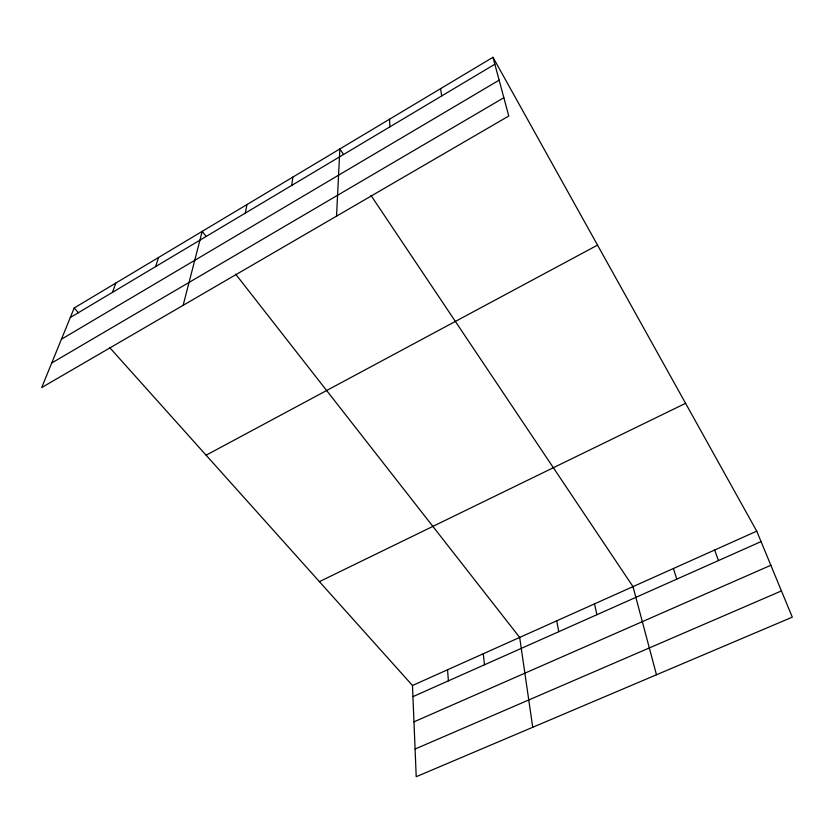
<?xml version="1.0" encoding="UTF-8"?>
<svg xmlns="http://www.w3.org/2000/svg" width="834" height="834" viewBox="0 0 834 834"><rect width="100%" height="100%" fill="white"/><g stroke="black" fill="none" stroke-linecap="round" stroke-linejoin="round"><path stroke-width="1.25" d="M336.54 216.142L339.855 148.952L343.472 154.353M291.775 185.377L292.828 177.1M245.279 213.118L246.958 204.57M183.146 305.327L202.193 231.362L206.175 236.449M155.666 266.578L158.502 257.508M112.475 292.338L115.853 283.049M74.195 307.986L41.7 387.56L508.771 116.02L492.988 57.285L74.195 307.986L78.5 312.792M70.306 317.504L494.854 64.228M61.435 339.219L499.139 80.158M51.729 362.998L503.851 97.724M206.113 455.208L597.54 245.123M319.412 581.642L685.59 403.322M412.476 685.496L756.74 531.154L792.3 617.15L416.218 776.715L412.476 685.496L109.546 347.434M412.934 696.651L761.056 541.6M413.966 721.848L770.845 565.264M415.082 749.036L781.458 590.92M235.626 274.115L519.676 637.437L532.728 727.279M370.963 195.406L632.996 586.625L656.483 674.769M492.988 57.285L756.74 531.154M714.665 550.013L718.481 560.563M673.424 568.496L676.749 579.14M594.506 603.879L596.936 614.689M556.737 620.819L558.738 631.703M440.592 88.654L441.666 95.962M483.282 653.752L484.481 664.781M447.556 669.765L448.379 680.857M389.561 119.199L389.885 126.851"/></g></svg>
